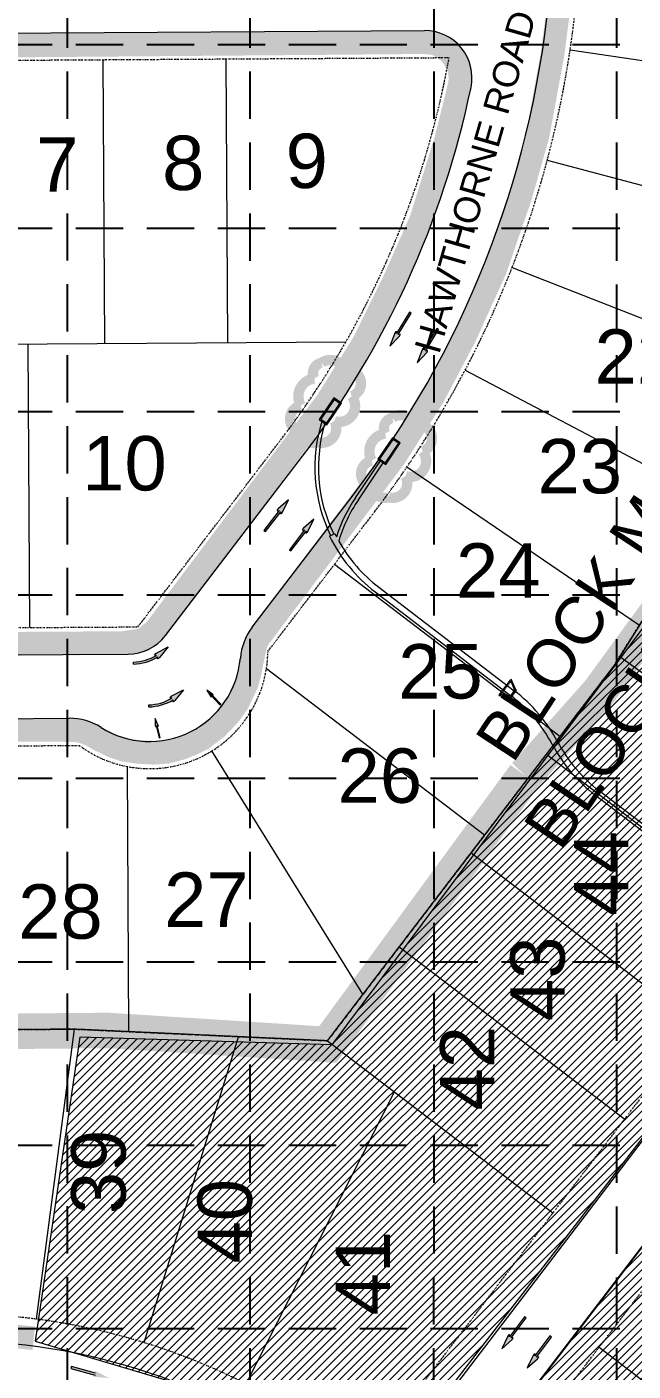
# Model space of a CAD drawing. Extents: x 218174 to 221286, y 216036 to 221010.
# Drawn here: x 219015 to 219271, y 219048 to 219617 of the extents above; entities that cross this region are included whole.
import ezdxf
from ezdxf.enums import TextEntityAlignment as Align

# ---------------------------------------------------------------- set-up
doc = ezdxf.new("R2010")
doc.units = 0
doc.header["$MEASUREMENT"] = 0
doc.linetypes.add('DASHED', pattern=[0.75, 0.5, -0.25])
doc.linetypes.add('DIVIDE', pattern=[1.25, 0.5, -0.25, 0, -0.25, 0, -0.25])
for name, color, linetype, lineweight in [('1 ARROWS', 7, 'Continuous', 0), ('1 BLOCK NUMBERS', 7, 'Continuous', 0), ('1 CURB LINE', 7, 'Continuous', 0), ('1 LOT NUMBERS', 7, 'Continuous', 0), ('1 PHASE LINES', 7, 'Continuous', 0), ('1 STORM PIPE', 5, 'Continuous', 0), ('1 STREET NAMES', 7, 'Continuous', 0), ('25', 7, 'Continuous', 0), ('PH.3-27', 7, 'Continuous', 0), ('PH.3-29', 7, 'Continuous', 0), ('PH.4-10', 7, 'Continuous', 0), ('PH.4-27', 7, 'Continuous', 0), ('PH.4-29', 7, 'Continuous', 0)]:
    doc.layers.add(name, color=color, linetype=linetype, lineweight=lineweight)
for name, color, linetype in [('1 EROSION BLANKETS', 84, 'Continuous'), ('1 INLET PROTECTION', 5, 'Continuous'), ('1 SODDED LOT', 2, 'Continuous'), ('GRID', 251, 'DASHED')]:
    doc.layers.add(name, color=color, linetype=linetype)
doc.styles.get("Standard").update_dxf_attribs({"font": 'ARIAL.TTF'})
pattern_1 = [(45, (0, 0), (-1.767766952966369, 1.767766952966369), [])]

msp = doc.modelspace()

# ---------------------------------------------------------------- hatches: boundary and pattern name
at = {"layer": '1 ARROWS', "linetype": 'Continuous', "lineweight": 0}
h = msp.add_hatch(color=256, dxfattribs=at)
edge = h.paths.add_edge_path()
edge.add_line((219172.6442687406, 219486.7500682274), (219171.8401505951, 219486.5972217208))
edge.add_line((219171.8401505951, 219486.5972217208), (219177.3334468429, 219495.6440311085))
edge.add_line((219177.3334468429, 219495.6440311085), (219176.5962747662, 219496.0869683285))
edge.add_line((219176.5962747662, 219496.0869683285), (219171.1050545942, 219487.0435779919))
edge.add_line((219171.1050545942, 219487.0435779919), (219170.9558673394, 219487.7612403082))
edge.add_line((219170.9558673394, 219487.7612403082), (219170.955030834, 219487.7627733803))
edge.add_ellipse((219170.63694061, 219487.3300100008), major_axis=(0.2906615400330818, 0.4786604983261457), ratio=0.2857142856760804, start_angle=-17.18267222674201, end_angle=124.7269333309143)
edge.add_line((219170.3589607074, 219487.1255870926), (219170.3598059172, 219487.1264058152))
edge.add_line((219170.3598059172, 219487.1264058152), (219168.3558, 219481.6373))
edge.add_line((219168.3558, 219481.6373), (219172.3373604672, 219485.9209389456))
edge.add_line((219172.3373604672, 219485.9209389456), (219172.3374664114, 219485.9193803929))
edge.add_ellipse((219172.3967436402, 219486.2669190982), major_axis=(0.2906615400184133, 0.478660498301666), ratio=0.2857142856722705, start_angle=234.1684722207707, end_angle=374.4967194479024)
edge.add_line((219172.6442687406, 219486.7500682274), (219172.6442687406, 219486.7500682274))
h = msp.add_hatch(color=256, dxfattribs=at)
edge = h.paths.add_edge_path()
edge.add_line((219184.1835687406, 219479.7432682274), (219183.3794505951, 219479.5904217208))
edge.add_line((219183.3794505951, 219479.5904217208), (219188.8727468428, 219488.6372311085))
edge.add_line((219188.8727468428, 219488.6372311085), (219188.1355747662, 219489.0801683285))
edge.add_line((219188.1355747662, 219489.0801683285), (219182.6443545942, 219480.0367779919))
edge.add_line((219182.6443545942, 219480.0367779919), (219182.4951673394, 219480.7544403082))
edge.add_line((219182.4951673394, 219480.7544403082), (219182.494330834, 219480.7559733803))
edge.add_ellipse((219182.17624061, 219480.3232100008), major_axis=(0.2906615400330818, 0.4786604983261457), ratio=0.2857142856760804, start_angle=-17.18267222674201, end_angle=124.7269333309143)
edge.add_line((219181.8982607074, 219480.1187870926), (219181.8991059171, 219480.1196058152))
edge.add_line((219181.8991059171, 219480.1196058152), (219179.8951, 219474.6305))
edge.add_line((219179.8951, 219474.6305), (219183.8766604671, 219478.9141389456))
edge.add_line((219183.8766604671, 219478.9141389456), (219183.8767664114, 219478.9125803928))
edge.add_ellipse((219183.9360436402, 219479.2601190982), major_axis=(0.2906615400184133, 0.478660498301666), ratio=0.2857142856722705, start_angle=234.1684722207707, end_angle=374.4967194479024)
edge.add_line((219184.1835687406, 219479.7432682274), (219184.1835687406, 219479.7432682274))
h = msp.add_hatch(color=256, dxfattribs=at)
edge = h.paths.add_edge_path()
edge.add_line((219120.6484528713, 219412.0642926742), (219121.4641609226, 219412.1320301982))
edge.add_line((219121.4641609226, 219412.1320301982), (219115.0530532931, 219403.7107028396))
edge.add_line((219115.0530532931, 219403.7107028396), (219115.7397488675, 219403.1929527214))
edge.add_line((219115.7397488675, 219403.1929527214), (219122.1484335538, 219411.6110974165))
edge.add_line((219122.1484335538, 219411.6110974165), (219122.221592094, 219410.8817526245))
edge.add_line((219122.221592094, 219410.8817526245), (219122.2222633355, 219410.8801403323))
edge.add_ellipse((219122.5839534441, 219411.2771866487), major_axis=(0.3392222300622796, 0.445565100776838), ratio=0.2857142856930053, start_angle=162.8173277782082, end_angle=304.7269333301583)
edge.add_line((219122.8818251961, 219411.4513531271), (219122.8808988424, 219411.4506274862))
edge.add_line((219122.8808988424, 219411.4506274862), (219125.4491, 219416.6995))
edge.add_line((219125.4491, 219416.6995), (219121.0405596765, 219412.8566942454))
edge.add_line((219121.0405596765, 219412.8566942454), (219121.0406176437, 219412.8582553189))
edge.add_ellipse((219120.9452465633, 219412.5188421645), major_axis=(0.3392222300688342, 0.4455651007818133), ratio=0.2857142856685662, start_angle=54.16847222173955, end_angle=194.4967194529046)
edge.add_line((219120.6484528713, 219412.0642926742), (219120.6484528713, 219412.0642926742))
h = msp.add_hatch(color=256, dxfattribs=at)
edge = h.paths.add_edge_path()
edge.add_line((219131.3899528713, 219403.8868926742), (219132.2056609226, 219403.9546301982))
edge.add_line((219132.2056609226, 219403.9546301982), (219125.7945532931, 219395.5333028396))
edge.add_line((219125.7945532931, 219395.5333028396), (219126.4812488675, 219395.0155527213))
edge.add_line((219126.4812488675, 219395.0155527213), (219132.8899335538, 219403.4336974165))
edge.add_line((219132.8899335538, 219403.4336974165), (219132.963092094, 219402.7043526245))
edge.add_line((219132.963092094, 219402.7043526245), (219132.9637633355, 219402.7027403323))
edge.add_ellipse((219133.3254534441, 219403.0997866487), major_axis=(0.3392222300622796, 0.445565100776838), ratio=0.2857142856930053, start_angle=162.8173277782082, end_angle=304.7269333301583)
edge.add_line((219133.6233251961, 219403.2739531271), (219133.6223988424, 219403.2732274862))
edge.add_line((219133.6223988424, 219403.2732274862), (219136.1906, 219408.5221))
edge.add_line((219136.1906, 219408.5221), (219131.7820596765, 219404.6792942453))
edge.add_line((219131.7820596765, 219404.6792942453), (219131.7821176437, 219404.6808553189))
edge.add_ellipse((219131.6867465633, 219404.3414421645), major_axis=(0.3392222300688342, 0.4455651007818133), ratio=0.2857142856685662, start_angle=54.16847222173955, end_angle=194.4967194529046)
edge.add_line((219131.3899528713, 219403.8868926742), (219131.3899528713, 219403.8868926742))
h = msp.add_hatch(color=256, dxfattribs=at)
edge = h.paths.add_edge_path()
edge.add_line((219069.3353059102, 219351.6656450342), (219074.4884, 219354.4331))
edge.add_line((219074.4884, 219354.4331), (219070.8175366541, 219349.8899332655))
edge.add_line((219070.8175366541, 219349.8899332655), (219070.8182286183, 219349.8890944426))
edge.add_ellipse((219070.4890513257, 219349.785634969), major_axis=(0.4299275888901652, 0.35883460595565), ratio=0.2857142856747593, start_angle=162.8173277687384, end_angle=304.72693333116877, ccw=False)
edge.add_line((219070.0480247706, 219349.4791041984), (219070.0459975534, 219349.4812188742))
edge.add_line((219070.0459975534, 219349.4812188742), (219070.1353265274, 219350.2071419836))
edge.add_line((219070.1353265274, 219350.2071419836), (219070.1365934128, 219350.1961093839))
edge.add_ellipse((219059.4288153696, 219367.595201242), major_axis=(-14.44619167994345, 14.44619167994345), ratio=0.9999999999999472, start_angle=136.2007751678764, end_angle=166.6090418345429, ccw=False)
edge.add_line((219059.856944262, 219347.1696875109), (219059.8389219868, 219348.0294985921))
edge.add_ellipse((219059.4288153696, 219367.595201242), major_axis=(13.83807984224988, 13.83807984224988), ratio=0.9999999999972459, start_angle=226.2007696123539, end_angle=256.2765751678742)
edge.add_line((219069.5889671067, 219350.8692864951), (219069.5876762275, 219350.8696819337))
edge.add_line((219069.5876762275, 219350.8696819337), (219068.7800731639, 219350.9826833693))
edge.add_line((219068.7800731639, 219350.9826833693), (219068.7774248896, 219350.9828783593))
edge.add_ellipse((219069.1680001134, 219351.3610373625), major_axis=(0.4299275888721553, 0.3588346059181652), ratio=0.2857142857076818, start_angle=54.168472221074126, end_angle=194.4967194414246, ccw=False)
edge.add_line((219069.3365606935, 219351.6706891727), (219069.3362643362, 219351.6668166813))
edge.add_line((219069.3362643362, 219351.6668166813), (219069.3353059102, 219351.6656450342))
h = msp.add_hatch(color=256, dxfattribs=at)
edge = h.paths.add_edge_path()
edge.add_line((219075.8744273008, 219333.5500428763), (219081.034, 219336.3054))
edge.add_line((219081.034, 219336.3054), (219077.3524877596, 219331.7708584639))
edge.add_line((219077.3524877596, 219331.7708584639), (219077.3531777538, 219331.7700180198))
edge.add_ellipse((219077.0237586432, 219331.6673311465), major_axis=(0.4307682842868192, 0.3578249147906177), ratio=0.2857142857176619, start_angle=162.817327773307, end_angle=304.7269333302481, ccw=False)
edge.add_line((219076.5820141383, 219331.3618359616), (219076.5799918882, 219331.3639553877))
edge.add_line((219076.5799918882, 219331.3639553877), (219076.6710237655, 219332.0896668914))
edge.add_line((219076.6710237655, 219332.0896668914), (219076.6722647628, 219332.0786313501))
edge.add_ellipse((219066.0053381084, 219349.5027971824), major_axis=(14.4461911798047, 14.4461911798047), ratio=0.999999999996401, start_angle=226.0663483484788, end_angle=256.4746150151074, ccw=False)
edge.add_line((219066.3855437049, 219329.0763359048), (219066.3695387588, 219329.9361868735))
edge.add_ellipse((219066.0053381084, 219349.5027971824), major_axis=(13.83807936317283, 13.83807936317282), ratio=0.9999999999950057, start_angle=226.0663427929304, end_angle=256.1421483484873)
edge.add_line((219076.1262193833, 219332.7530914197), (219076.1249294354, 219332.7534898858))
edge.add_line((219076.1249294354, 219332.7534898858), (219075.3175937452, 219332.8683857954))
edge.add_line((219075.3175937452, 219332.8683857954), (219075.3149459358, 219332.8685869982))
edge.add_ellipse((219075.7064073033, 219333.2458285845), major_axis=(0.4307682842874732, 0.3578249147702384), ratio=0.285714285697148, start_angle=54.16847222051689, end_angle=194.4967194485412, ccw=False)
edge.add_line((219075.8756939151, 219333.5550840568), (219075.8753884731, 219333.5512122715))
edge.add_line((219075.8753884731, 219333.5512122715), (219075.8744273008, 219333.5500428763))
h = msp.add_hatch(color=256, dxfattribs=at)
edge = h.paths.add_edge_path()
edge.add_line((219092.7898055493, 219333.3423857624), (219092.8224017933, 219333.7503434603))
edge.add_line((219092.8224017933, 219333.7503434603), (219096.4586618842, 219329.9054928418))
edge.add_line((219096.4586618842, 219329.9054928418), (219096.7696999125, 219330.2024092327))
edge.add_line((219096.7696999125, 219330.2024092327), (219093.1348140695, 219334.0458067708))
edge.add_line((219093.1348140695, 219334.0458067708), (219093.5005983399, 219334.0228749977))
edge.add_line((219093.5005983399, 219334.0228749977), (219093.5014481811, 219334.0230757035))
edge.add_ellipse((219093.3348160101, 219334.2336703311), major_axis=(-0.1923900529565013, 0.2034356462722531), ratio=0.2857142858277097, start_angle=162.8173278042792, end_angle=304.7269333412305)
edge.add_line((219093.2729890789, 219334.3947380689), (219093.2732721413, 219334.3942222713))
edge.add_line((219093.2732721413, 219334.3942222713), (219090.8913, 219336.0862))
edge.add_line((219090.8913, 219336.0862), (219092.430564368, 219333.5999857852))
edge.add_line((219092.430564368, 219333.5999857852), (219092.4297988161, 219333.6001407303))
edge.add_ellipse((219092.5895486392, 219333.5256140442), major_axis=(-0.1923900529989531, 0.2034356462811159), ratio=0.2857142856908131, start_angle=54.16847222060483, end_angle=194.4967194490145)
edge.add_line((219092.7898055493, 219333.3423857624), (219092.7898055493, 219333.3423857624))
h = msp.add_hatch(color=256, dxfattribs=at)
edge = h.paths.add_edge_path()
edge.add_line((219069.289271189, 219320.7868159317), (219069.519933652, 219321.1248792678))
edge.add_line((219069.519933652, 219321.1248792678), (219070.7701608895, 219315.9826818429))
edge.add_line((219070.7701608895, 219315.9826818429), (219071.1875162255, 219316.0862120975))
edge.add_line((219071.1875162255, 219316.0862120975), (219069.9377614851, 219321.2264661371))
edge.add_line((219069.9377614851, 219321.2264661371), (219070.2439992508, 219321.0251146441))
edge.add_line((219070.2439992508, 219321.0251146441), (219070.2448367287, 219321.0248673721))
edge.add_ellipse((219070.2046101493, 219321.2903823373), major_axis=(-0.06614336140187997, 0.272075443533106), ratio=0.2857142857520947, start_angle=162.8173277888461, end_angle=304.7269333377406)
edge.add_line((219070.2308197787, 219321.460906352), (219070.2308097128, 219321.4603180747))
edge.add_line((219070.2308097128, 219321.4603180747), (219069.0018, 219324.111))
edge.add_line((219069.0018, 219324.111), (219069.1051171443, 219321.1886856586))
edge.add_line((219069.1051171443, 219321.1886856586), (219069.1045292684, 219321.1891999344))
edge.add_ellipse((219069.206273546, 219321.0452473952), major_axis=(-0.06614336143532104, 0.2720754435525179), ratio=0.285714285613017, start_angle=54.16847222232561, end_angle=194.496719461415)
edge.add_line((219069.289271189, 219320.7868159317), (219069.289271189, 219320.7868159317))
h = msp.add_hatch(color=256, dxfattribs=at)
edge = h.paths.add_edge_path()
edge.add_line((219220.3740383286, 219062.2342919999), (219219.558861384, 219062.1604368483))
edge.add_line((219219.558861384, 219062.1604368483), (219225.9066110469, 219070.6296242931))
edge.add_line((219225.9066110469, 219070.6296242931), (219225.2160505592, 219071.1422081896))
edge.add_line((219225.2160505592, 219071.1422081896), (219218.8706998947, 219062.6762214959))
edge.add_line((219218.8706998947, 219062.6762214959), (219218.792071786, 219063.4049969401))
edge.add_line((219218.792071786, 219063.4049969401), (219218.7913884678, 219063.4066041512))
edge.add_ellipse((219218.4326872129, 219063.006855558), major_axis=(0.3358700147523963, 0.4480974571419999), ratio=0.2857142857020912, start_angle=-17.1826722305527, end_angle=124.7269333293461)
edge.add_line((219218.1361304512, 219062.8304593092), (219218.137051335, 219062.8311918793))
edge.add_line((219218.137051335, 219062.8311918793), (219215.6083, 219057.5632))
edge.add_line((219215.6083, 219057.5632), (219219.9878872311, 219061.4389710773))
edge.add_line((219219.9878872311, 219061.4389710773), (219219.9878409768, 219061.4374096127))
edge.add_ellipse((219220.080663061, 219061.7775287095), major_axis=(0.3358700147534426, 0.4480974571257392), ratio=0.2857142856596107, start_angle=234.168472223415, end_angle=374.4967194489919)
edge.add_line((219220.3740383286, 219062.2342919999), (219220.3740383286, 219062.2342919999))
h = msp.add_hatch(color=256, dxfattribs=at)
edge = h.paths.add_edge_path()
edge.add_line((219231.1766383287, 219054.1376919999), (219230.361461384, 219054.0638368483))
edge.add_line((219230.361461384, 219054.0638368483), (219236.7092110469, 219062.5330242931))
edge.add_line((219236.7092110469, 219062.5330242931), (219236.0186505592, 219063.0456081896))
edge.add_line((219236.0186505592, 219063.0456081896), (219229.6732998948, 219054.5796214959))
edge.add_line((219229.6732998948, 219054.5796214959), (219229.594671786, 219055.3083969401))
edge.add_line((219229.594671786, 219055.3083969401), (219229.5939884678, 219055.3100041513))
edge.add_ellipse((219229.2352872129, 219054.910255558), major_axis=(0.3358700147523963, 0.4480974571419999), ratio=0.2857142857020912, start_angle=-17.1826722305527, end_angle=124.7269333293461)
edge.add_line((219228.9387304512, 219054.7338593092), (219228.9396513351, 219054.7345918793))
edge.add_line((219228.9396513351, 219054.7345918793), (219226.4109, 219049.4666))
edge.add_line((219226.4109, 219049.4666), (219230.7904872311, 219053.3423710773))
edge.add_line((219230.7904872311, 219053.3423710773), (219230.7904409768, 219053.3408096127))
edge.add_ellipse((219230.883263061, 219053.6809287095), major_axis=(0.3358700147534426, 0.4480974571257392), ratio=0.2857142856596107, start_angle=234.168472223415, end_angle=374.4967194489919)
edge.add_line((219231.1766383287, 219054.1376919999), (219231.1766383287, 219054.1376919999))
h = msp.add_hatch(color=256, dxfattribs=at)
edge = h.paths.add_edge_path()
edge.add_line((219043.494188928, 219047.9115306392), (219043.8599781288, 219047.1792969141))
edge.add_line((219043.8599781288, 219047.1792969141), (219033.6601390141, 219050.0049530543))
edge.add_line((219033.6601390141, 219050.0049530543), (219033.4343959185, 219049.1751000438))
edge.add_line((219033.4343959185, 219049.1751000438), (219043.6303802187, 219046.3505118008))
edge.add_line((219043.6303802187, 219046.3505118008), (219042.9803479213, 219046.0117582231))
edge.add_line((219042.9803479213, 219046.0117582231), (219042.9791001552, 219046.0105362858))
edge.add_ellipse((219043.4820638986, 219045.8221404998), major_axis=(-0.5396705902496669, 0.1495179609495811), ratio=0.2857142857188273, start_angle=-17.18267222612733, end_angle=124.7269333290235)
edge.add_line((219043.7543857687, 219045.610238785), (219043.7533680291, 219045.6108294559))
edge.add_line((219043.7533680291, 219045.6108294559), (219049.5806, 219045.1753))
edge.add_line((219049.5806, 219045.1753), (219044.3755353549, 219047.8416991427))
edge.add_line((219044.3755353549, 219047.8416991427), (219044.3770063396, 219047.8422249894))
edge.add_ellipse((219044.0264466613, 219047.8047438093), major_axis=(-0.5396705902185697, 0.1495179609697695), ratio=0.2857142857192241, start_angle=234.1684722206289, end_angle=374.4967194461938)
edge.add_line((219043.494188928, 219047.9115306392), (219043.494188928, 219047.9115306392))
at = {"layer": '1 SODDED LOT', "lineweight": 0}
h = msp.add_hatch(dxfattribs=at)
h.set_pattern_fill('ANSI31', color=256, scale=20, style=0)
h.set_pattern_definition(pattern_1)
edge = h.paths.add_edge_path()
edge.add_line((219551.4906559289, 220110.564609817), (219367.0987866988, 220109.8185611151))
edge.add_line((219367.0987866988, 220109.8185611151), (219364.5965155221, 219607.4716750037))
edge.add_line((219364.5965155221, 219607.4716750037), (219357.5099899668, 219536.6510588022))
edge.add_line((219357.5099899668, 219536.6510588022), (219331.5260828251, 219464.650086645))
edge.add_line((219331.5260828251, 219464.650086645), (219289.0069493876, 219380.8456823144))
edge.add_line((219289.0069493876, 219380.8456823144), (219143.733235187, 219186.0889645997))
edge.add_line((219143.733235187, 219186.0889645997), (219037.2010362386, 219189.4039041139))
edge.add_line((219037.2010362386, 219189.4039041139), (219018.3036546521, 219060.7464366794))
edge.add_line((219018.3036546521, 219060.7464366794), (219073.8147516077, 219044.2216270044))
edge.add_line((219073.8147516077, 219044.2216270044), (219113.97170986, 219028.8771617048))
edge.add_line((219113.97170986, 219028.8771617048), (219141.1367045943, 219011.1719960742))
edge.add_line((219141.1367045943, 219011.1719960742), (219148.7325851158, 219004.2703739246))
edge.add_line((219148.7325851158, 219004.2703739246), (219158.9253344339, 219003.8629213669))
edge.add_line((219158.9253344339, 219003.8629213669), (219168.3026542572, 219006.7150892708))
edge.add_line((219168.3026542572, 219006.7150892708), (219172.7874567953, 219013.6417943318))
edge.add_line((219172.7874567953, 219013.6417943318), (219360.4262625045, 219257.5249111722))
edge.add_arc((218829.9204208373, 219665.6855245095), 669.3515775158193, 322.4260346540026, 357.521118745443)
edge.add_line((219498.6456402032, 219636.7353033207), (219499.4840874574, 219911.9301388391))
edge.add_arc((219913.975405297, 219910.667291349), 414.4932416194639, 151.4302003989582, 179.8254351675008, ccw=False)
edge.add_line((219549.9528626947, 220108.889983858), (219551.7776915674, 220109.6488172017))
edge.add_line((219551.7776915674, 220109.6488172017), (219551.4906559289, 220110.564609817))
at = {"layer": '1 SODDED LOT', "linetype": 'Continuous', "lineweight": 0}
h = msp.add_hatch(dxfattribs=at)
h.set_pattern_fill('ANSI31', color=256, scale=20, style=0)
h.set_pattern_definition(pattern_1)
edge = h.paths.add_edge_path()
edge.add_line((218792.9918153847, 218306.4195170463), (218792.5888110316, 218436.9376130824))
edge.add_arc((218809.7071111705, 218436.9904697335), 17.11838174213729, 84.14847109547941, 180.1769132087799, ccw=False)
edge.add_arc((218825.1578782486, 218587.7517125168), 134.432528940832, 264.1484710954739, 275.8515289045138)
edge.add_arc((218866.0087629731, 218189.1481921392), 266.2588251462553, 85.56204872935768, 95.85152890451491, ccw=False)
edge.add_arc((218884.598667137, 218428.6713506981), 26.01534860038777, 52.50439969126438, 85.56204872930999, ccw=False)
edge.add_arc((218914.773799782, 218468.0026023273), 23.5576882731502, 232.5043996913234, 278.95432371486)
edge.add_arc((218907.3005126679, 218515.4317646805), 71.57201386264967, 278.9543237148562, 298.8099972128906)
edge.add_arc((218927.4544929734, 218478.7869576906), 29.75067001195555, 298.8099972128783, 364.7503404419957)
edge.add_arc((218887.6386451703, 218475.4782776556), 69.70375624887551, 4.750340442012384, 26.0244827037755)
edge.add_arc((218969.4331892006, 218515.4154167659), 21.3199907265564, 165.9265098079536, 206.0244827037681, ccw=False)
edge.add_arc((218911.5841076669, 218529.9176504642), 38.31918277989546, 345.9265098079547, 362.7294290659009)
edge.add_arc((218991.0059255813, 218533.7039737903), 41.19283772741487, 164.492575404807, 182.7294290659083, ccw=False)
edge.add_line((218951.3126795228, 218544.7174245381), (218957.0250880116, 218581.7973906528))
edge.add_line((218957.0250880116, 218581.7973906528), (218965.3532897167, 218619.6507928589))
edge.add_line((218965.3532897167, 218619.6507928589), (218975.7844262755, 218655.3212290484))
edge.add_line((218975.7844262755, 218655.3212290484), (218986.910949172, 218686.1275027418))
edge.add_line((218986.910949172, 218686.1275027418), (219005.5749255331, 218729.0737087201))
edge.add_line((219005.5749255331, 218729.0737087201), (219024.2308981534, 218763.8928197773))
edge.add_line((219024.2308981534, 218763.8928197773), (219038.1181353317, 218787.6630125561))
edge.add_line((219038.1181353317, 218787.6630125561), (219056.0106151165, 218813.9596891196))
edge.add_line((219056.0106151165, 218813.9596891196), (219076.2424282412, 218840.9921079255))
edge.add_line((219076.2424282412, 218840.9921079255), (219154.9378749889, 218943.261599778))
edge.add_line((219154.9378749889, 218943.261599778), (219302.1438696769, 219136.1252177535))
edge.add_line((219302.1438696769, 219136.1252177535), (219343.0271480601, 219189.8129779124))
edge.add_arc((219358.0117187475, 219178.4022136515), 18.83461971216309, 94.05657188097922, 142.7106947803644, ccw=False)
edge.add_arc((219358.3452576294, 219173.6991223459), 23.5495233182004, 38.496627951999415, 94.05657188098678, ccw=False)
edge.add_line((219376.7761694218, 219188.357960602), (219456.7607520093, 219127.3601066703))
edge.add_line((219456.7607520093, 219127.3601066703), (219452.083984884, 219117.0520491232))
edge.add_line((219452.083984884, 219117.0520491232), (219286.1101146087, 218898.6049499989))
edge.add_line((219286.1101146087, 218898.6049499989), (219195.7687342062, 218780.8971230036))
edge.add_line((219195.7687342062, 218780.8971230036), (219157.6976288217, 218731.7207549199))
edge.add_line((219157.6976288217, 218731.7207549199), (219120.9072713568, 218661.8672320252))
edge.add_line((219120.9072713568, 218661.8672320252), (219113.0114637408, 218647.5350000087))
edge.add_line((219113.0114637408, 218647.5350000087), (219092.5094443291, 218576.6106938768))
edge.add_line((219092.5094443291, 218576.6106938768), (219085.9693636759, 218555.8647173932))
edge.add_line((219085.9693636759, 218555.8647173932), (219078.1509895835, 218507.7567122657))
edge.add_line((219078.1509895835, 218507.7567122657), (219078.1691740824, 218304.7228306319))
edge.add_line((219078.1691740824, 218304.7228306319), (218792.9918153847, 218306.4195170463))

# ---------------------------------------------------------------- linework, layer by layer
at = {"layer": '1 ARROWS', "linetype": 'Continuous', "lineweight": 0}
for p, q in [((219176.5962747662, 219496.0869683285), (219171.1050545942, 219487.0435779919)), ((219177.3334468429, 219495.6440311085), (219176.5962747662, 219496.0869683285)), ((219171.8401505951, 219486.5972217208), (219177.3334468429, 219495.6440311085)), ((219170.3598059172, 219487.1264058152), (219168.3558, 219481.6373)), ((219168.3558, 219481.6373), (219172.3373604672, 219485.9209389456)), ((219170.3589607074, 219487.1255870926), (219170.3598059172, 219487.1264058152)), ((219170.9558673394, 219487.7612403082), (219170.955030834, 219487.7627733803)), ((219171.1050545942, 219487.0435779919), (219170.9558673394, 219487.7612403082)), ((219172.6442687406, 219486.7500682274), (219171.8401505951, 219486.5972217208)), ((219172.3373604672, 219485.9209389456), (219172.3374664114, 219485.9193803929)), ((219172.6442687406, 219486.7500682274), (219172.6442687406, 219486.7500682274)), ((219188.1355747662, 219489.0801683285), (219182.6443545942, 219480.0367779919)), ((219183.3794505951, 219479.5904217208), (219188.8727468428, 219488.6372311085)), ((219188.8727468428, 219488.6372311085), (219188.1355747662, 219489.0801683285)), ((219181.8991059171, 219480.1196058152), (219179.8951, 219474.6305)), ((219179.8951, 219474.6305), (219183.8766604671, 219478.9141389456)), ((219181.8982607074, 219480.1187870926), (219181.8991059171, 219480.1196058152)), ((219182.4951673394, 219480.7544403082), (219182.494330834, 219480.7559733803)), ((219182.6443545942, 219480.0367779919), (219182.4951673394, 219480.7544403082)), ((219184.1835687406, 219479.7432682274), (219183.3794505951, 219479.5904217208)), ((219183.8766604671, 219478.9141389456), (219183.8767664114, 219478.9125803928)), ((219184.1835687406, 219479.7432682274), (219184.1835687406, 219479.7432682274)), ((219125.4491, 219416.6995), (219121.0405596765, 219412.8566942454)), ((219122.8808988424, 219411.4506274862), (219125.4491, 219416.6995)), ((219121.4641609226, 219412.1320301982), (219115.0530532931, 219403.7107028396)), ((219115.7397488675, 219403.1929527214), (219122.1484335538, 219411.6110974165)), ((219120.6484528713, 219412.0642926742), (219121.4641609226, 219412.1320301982)), ((219120.6484528713, 219412.0642926742), (219120.6484528713, 219412.0642926742)), ((219121.0405596765, 219412.8566942454), (219121.0406176437, 219412.8582553189)), ((219122.1484335538, 219411.6110974165), (219122.221592094, 219410.8817526245)), ((219122.221592094, 219410.8817526245), (219122.2222633355, 219410.8801403323)), ((219122.8818251961, 219411.4513531271), (219122.8808988424, 219411.4506274862)), ((219136.1906, 219408.5221), (219131.7820596765, 219404.6792942453)), ((219133.6223988424, 219403.2732274862), (219136.1906, 219408.5221)), ((219115.0530532931, 219403.7107028396), (219115.7397488675, 219403.1929527214)), ((219132.2056609226, 219403.9546301982), (219125.7945532931, 219395.5333028396)), ((219126.4812488675, 219395.0155527213), (219132.8899335538, 219403.4336974165)), ((219131.3899528713, 219403.8868926742), (219132.2056609226, 219403.9546301982)), ((219131.3899528713, 219403.8868926742), (219131.3899528713, 219403.8868926742)), ((219131.7820596765, 219404.6792942453), (219131.7821176437, 219404.6808553189)), ((219132.8899335538, 219403.4336974165), (219132.963092094, 219402.7043526245)), ((219132.963092094, 219402.7043526245), (219132.9637633355, 219402.7027403323)), ((219133.6233251961, 219403.2739531271), (219133.6223988424, 219403.2732274862)), ((219125.7945532931, 219395.5333028396), (219126.4812488675, 219395.0155527213)), ((219069.3353059102, 219351.6656450342), (219074.4884, 219354.4331)), ((219074.4884, 219354.4331), (219070.8175366541, 219349.8899332655)), ((219068.7800731639, 219350.9826833693), (219068.7774248896, 219350.9828783593)), ((219069.5876762275, 219350.8696819337), (219068.7800731639, 219350.9826833693)), ((219069.3362643362, 219351.6668166813), (219069.3353059102, 219351.6656450342)), ((219069.3365606935, 219351.6706891727), (219069.3362643362, 219351.6668166813)), ((219069.5889671067, 219350.8692864951), (219069.5876762275, 219350.8696819337)), ((219070.0459975534, 219349.4812188742), (219070.1353265274, 219350.2071419836)), ((219070.0480247706, 219349.4791041984), (219070.0459975534, 219349.4812188742)), ((219070.1353265274, 219350.2071419836), (219070.1365934128, 219350.1961093839)), ((219070.8175366541, 219349.8899332655), (219070.8182286183, 219349.8890944426)), ((219059.856944262, 219347.1696875109), (219059.8389219868, 219348.0294985921)), ((219075.3175937452, 219332.8683857954), (219075.3149459358, 219332.8685869982)), ((219076.1249294354, 219332.7534898858), (219075.3175937452, 219332.8683857954)), ((219075.8744273008, 219333.5500428763), (219081.034, 219336.3054)), ((219075.8753884731, 219333.5512122715), (219075.8744273008, 219333.5500428763)), ((219075.8756939151, 219333.5550840568), (219075.8753884731, 219333.5512122715)), ((219076.1262193833, 219332.7530914197), (219076.1249294354, 219332.7534898858)), ((219076.5799918882, 219331.3639553877), (219076.6710237655, 219332.0896668914)), ((219076.5820141383, 219331.3618359616), (219076.5799918882, 219331.3639553877)), ((219076.6710237655, 219332.0896668914), (219076.6722647628, 219332.0786313501)), ((219081.034, 219336.3054), (219077.3524877596, 219331.7708584639)), ((219077.3524877596, 219331.7708584639), (219077.3531777538, 219331.7700180198)), ((219093.2732721413, 219334.3942222713), (219090.8913, 219336.0862)), ((219090.8913, 219336.0862), (219092.430564368, 219333.5999857852)), ((219092.430564368, 219333.5999857852), (219092.4297988161, 219333.6001407303)), ((219092.7898055493, 219333.3423857624), (219092.8224017933, 219333.7503434603)), ((219092.7898055493, 219333.3423857624), (219092.7898055493, 219333.3423857624)), ((219092.8224017933, 219333.7503434603), (219096.4586618842, 219329.9054928418)), ((219096.7696999125, 219330.2024092327), (219093.1348140695, 219334.0458067708)), ((219093.1348140695, 219334.0458067708), (219093.5005983399, 219334.0228749977)), ((219093.2729890789, 219334.3947380689), (219093.2732721413, 219334.3942222713)), ((219093.5005983399, 219334.0228749977), (219093.5014481811, 219334.0230757035)), ((219066.3855437049, 219329.0763359048), (219066.3695387588, 219329.9361868735)), ((219096.4586618842, 219329.9054928418), (219096.7696999125, 219330.2024092327)), ((219070.2308097128, 219321.4603180747), (219069.0018, 219324.111)), ((219069.0018, 219324.111), (219069.1051171443, 219321.1886856586)), ((219069.1051171443, 219321.1886856586), (219069.1045292684, 219321.1891999344)), ((219069.289271189, 219320.7868159317), (219069.519933652, 219321.1248792678)), ((219069.289271189, 219320.7868159317), (219069.289271189, 219320.7868159317)), ((219069.519933652, 219321.1248792678), (219070.7701608895, 219315.9826818429)), ((219071.1875162255, 219316.0862120975), (219069.9377614851, 219321.2264661371)), ((219069.9377614851, 219321.2264661371), (219070.2439992508, 219321.0251146441)), ((219070.2308197787, 219321.460906352), (219070.2308097128, 219321.4603180747)), ((219070.2439992508, 219321.0251146441), (219070.2448367287, 219321.0248673721)), ((219070.7701608895, 219315.9826818429), (219071.1875162255, 219316.0862120975)), ((219225.2160505592, 219071.1422081896), (219218.8706998947, 219062.6762214959)), ((219219.558861384, 219062.1604368483), (219225.9066110469, 219070.6296242931)), ((219225.9066110469, 219070.6296242931), (219225.2160505592, 219071.1422081896)), ((219218.137051335, 219062.8311918793), (219215.6083, 219057.5632)), ((219215.6083, 219057.5632), (219219.9878872311, 219061.4389710773)), ((219218.1361304512, 219062.8304593092), (219218.137051335, 219062.8311918793)), ((219218.792071786, 219063.4049969401), (219218.7913884678, 219063.4066041512)), ((219218.8706998947, 219062.6762214959), (219218.792071786, 219063.4049969401)), ((219220.3740383286, 219062.2342919999), (219219.558861384, 219062.1604368483)), ((219219.9878872311, 219061.4389710773), (219219.9878409768, 219061.4374096127)), ((219220.3740383286, 219062.2342919999), (219220.3740383286, 219062.2342919999)), ((219236.0186505592, 219063.0456081896), (219229.6732998948, 219054.5796214959)), ((219230.361461384, 219054.0638368483), (219236.7092110469, 219062.5330242931)), ((219236.7092110469, 219062.5330242931), (219236.0186505592, 219063.0456081896)), ((219228.9396513351, 219054.7345918793), (219226.4109, 219049.4666)), ((219226.4109, 219049.4666), (219230.7904872311, 219053.3423710773)), ((219228.9387304512, 219054.7338593092), (219228.9396513351, 219054.7345918793)), ((219229.594671786, 219055.3083969401), (219229.5939884678, 219055.3100041513)), ((219229.6732998948, 219054.5796214959), (219229.594671786, 219055.3083969401)), ((219231.1766383287, 219054.1376919999), (219230.361461384, 219054.0638368483)), ((219230.7904872311, 219053.3423710773), (219230.7904409768, 219053.3408096127)), ((219231.1766383287, 219054.1376919999), (219231.1766383287, 219054.1376919999)), ((219033.6601390141, 219050.0049530543), (219033.4343959185, 219049.1751000438)), ((219033.4343959185, 219049.1751000438), (219043.6303802187, 219046.3505118008)), ((219043.8599781288, 219047.1792969141), (219033.6601390141, 219050.0049530543))]:
    msp.add_line(p, q, dxfattribs=at)
for centre, major_axis, ratio, start_param, end_param in [((219170.63694061, 219487.3300100008), (0.2906615400330818, 0.4786604983261457), 0.2857142856760804, -0.2998942046476338, 2.176895652539912), ((219172.3967436402, 219486.2669190982), (0.2906615400184132, 0.478660498301666), 0.2857142856722705, 4.087010844617326, 6.536200792283378), ((219182.17624061, 219480.3232100008), (0.2906615400330818, 0.4786604983261457), 0.2857142856760804, -0.2998942046476338, 2.176895652539912), ((219183.9360436402, 219479.2601190982), (0.2906615400184132, 0.478660498301666), 0.2857142856722705, 4.087010844617326, 6.536200792283378), ((219120.9452465633, 219412.5188421645), (0.3392222300688341, 0.4455651007818132), 0.2857142856685662, 0.945418191044443, 3.394608138780889), ((219122.5839534441, 219411.2771866487), (0.3392222300622796, 0.4455651007768378), 0.2857142856930053, 2.841698449028558, 5.318488306116512), ((219131.6867465633, 219404.3414421645), (0.3392222300688341, 0.4455651007818132), 0.2857142856685662, 0.945418191044443, 3.394608138780889), ((219133.3254534441, 219403.0997866487), (0.3392222300622796, 0.4455651007768378), 0.2857142856930053, 2.841698449028558, 5.318488306116512), ((219059.4288153696, 219367.595201242), (13.83807984224988, 13.83807984224988), 0.9999999999972459, 3.947948200280713, 4.472870032414145), ((219059.4288153696, 219367.595201242), (-14.44619167994345, 14.44619167994345), 0.9999999999999478, 2.377151970447975, 2.907876343605748), ((219069.1680001134, 219351.3610373625), (0.4299275888721557, 0.3588346059181655), 0.2857142857076816, 0.9454181910328301, 3.394608138580524), ((219070.4890513257, 219349.785634969), (0.429927588890165, 0.3588346059556497), 0.2857142856747596, 2.841698448863277, 5.318488306134148), ((219066.0053381084, 219349.5027971824), (13.83807936317283, 13.83807936317282), 0.9999999999950057, 3.945602009678789, 4.470523841812859), ((219066.0053381084, 219349.5027971824), (14.44619117980469, 14.44619117980469), 0.9999999999964019, 3.945602106641399, 4.476326479798511), ((219075.7064073033, 219333.2458285845), (0.4307682842874734, 0.3578249147702384), 0.2857142856971478, 0.9454181910231059, 3.394608138704733), ((219077.0237586432, 219331.6673311465), (0.4307682842868191, 0.3578249147906176), 0.2857142857176619, 2.841698448943013, 5.318488306118078), ((219092.5895486392, 219333.5256140442), (-0.192390052998953, 0.2034356462811159), 0.2857142856908131, 0.9454181910246384, 3.394608138712995), ((219093.3348160101, 219334.2336703311), (-0.1923900529565013, 0.2034356462722531), 0.2857142858277097, 2.841698449483581, 5.318488306309757), ((219069.206273546, 219321.0452473952), (-0.06614336143532103, 0.2720754435525178), 0.285714285613017, 0.9454181910546717, 3.394608138929423), ((219070.2046101493, 219321.2903823373), (-0.06614336140187997, 0.272075443533106), 0.2857142857520947, 2.841698449214222, 5.318488306248848), ((219218.4326872129, 219063.006855558), (0.3358700147523962, 0.4480974571419997), 0.2857142857020912, -0.2998942047141429, 2.176895652512541), ((219220.080663061, 219061.7775287095), (0.3358700147534424, 0.4480974571257389), 0.2857142856596107, 4.087010844663479, 6.536200792302393), ((219229.2352872129, 219054.910255558), (0.3358700147523962, 0.4480974571419997), 0.2857142857020912, -0.2998942047141429, 2.176895652512541), ((219230.883263061, 219053.6809287095), (0.3358700147534424, 0.4480974571257389), 0.2857142856596107, 4.087010844663479, 6.536200792302393)]:
    msp.add_ellipse(centre, major_axis=major_axis, ratio=ratio, start_param=start_param, end_param=end_param, dxfattribs=at)
for p in [(219170.9558673394, 219487.7612403082), (219182.4951673394, 219480.7544403082), (219122.221592094, 219410.8817526245), (219132.963092094, 219402.7043526245), (219093.5005983399, 219334.0228749977), (219070.2439992508, 219321.0251146441), (219218.792071786, 219063.4049969401), (219229.594671786, 219055.3083969401)]:
    msp.add_point(p, dxfattribs=at)
at = {"layer": '1 CURB LINE', "color": 7, "linetype": 'Continuous', "lineweight": 0}
for p, q in [((218677.330052559, 219612.0811284585), (219182.9127080966, 219615.1500948638)), ((219073.4006879299, 219359.2426468215), (219131.3221868191, 219435.0579191412)), ((219110.1104737327, 219362.8185639943), (219152.7773409009, 219418.6665688864)), ((218787.0240982604, 219349.7421432875), (219057.6293863003, 219351.3847600391)), ((218787.1879894986, 219322.7426407086), (219032.6661597217, 219324.2327318949)), ((219171.6668, 219010.1753), (219361.7664, 219259.0027)), ((219067.2485, 218829.0241), (219342.6292, 219189.4786))]:
    msp.add_line(p, q, dxfattribs=at)
for centre, radius, start, end in [((218824.1956292891, 219669.6970626377), 413.500000000001, 322.6208258139117, 354.1443826331878), ((219183.034109013, 219595.1504633228), 20, 348.2640676912408, 90.34779014065643), ((218824.1956292891, 219669.6970626377), 386.500000000001, 322.6208258139117, 348.2640619164607), ((219129.9763571448, 219347.6413878313), 25, 142.6208258139117, 175.2136693467005), ((219057.5079841195, 219371.3843915722), 19.99999999999999, 270.347790140826, 322.620825814166), ((219066.6977947042, 219352.9398343441), 38.5, 237.7549466103261, 355.2136693467004), ((219032.8179095607, 219299.2331924581), 25, 57.75494661032612, 90.34779014082596), ((218983.1613081721, 218797.4225298074), 263.5, 52.620825, 90.34778888888889)]:
    msp.add_arc(centre, radius, start, end, dxfattribs=at)
at = {"layer": '1 EROSION BLANKETS', "linetype": 'Continuous', "lineweight": 0, "const_width": 10, "flags": 128}
for points in [[(219006.7665864826, 219319.3369985624), (219034.9885873339, 219319.27811278), (219038.0510106261, 219318.7288711327), (219041.6631308314, 219317.473440147), (219045.5107957906, 219315.197982342), (219047.7879987591, 219314.1779439423), (219050.6148559542, 219312.6871319508), (219055.9545035582, 219310.8824477376), (219062.1945613224, 219309.9803198664), (219068.5474825025, 219309.6668297942), (219073.959227803, 219310.0586836992), (219080.3905856422, 219311.7828617257), (219084.7827184039, 219313.5853920047), (219088.8537410876, 219315.576136762), (219095.1991494231, 219320.4294137841), (219100.4374589978, 219325.9126702461), (219103.9172506898, 219330.8502054694), (219107.6384992321, 219338.8019168751), (219108.8897506992, 219343.1084767536), (219110.3525570412, 219350.3901988122), (219111.6717442595, 219356.3567471611), (219113.1297910437, 219358.7156062258), (219170.1991943753, 219434.5583748409), (219186.5007225932, 219460.1960054327), (219199.8300883711, 219485.4651511479), (219212.8441707942, 219514.1445305964), (219223.6053816207, 219545.5546585919), (219230.8256948626, 219571.0229158397), (219237.115354476, 219605.2125685703), (219241.0480938632, 219635.6482381936)], [(218988.3489759327, 219608.6461250107), (219140.348272211, 219609.8665950962), (219182.3322250191, 219610.2371991662), (219186.9237683131, 219609.9026561241), (219189.6021827968, 219608.8034316909), (219193.1558650232, 219606.3340966449), (219195.4928719425, 219603.5742815661), (219198.024380433, 219598.06503893), (219198.1451622164, 219594.2033591115), (219197.7828382095, 219591.729473011), (219192.0920718356, 219568.803877215), (219181.5250424309, 219534.9499487164), (219170.1822051016, 219509.3248132591), (219157.3077292601, 219483.0809891462), (219141.7913359925, 219458.2244839593), (219069.120230189, 219361.5141689601), (219063.8750907555, 219357.3649389225), (219055.3517685231, 219356.0546520958), (218914.3220791365, 219355.2260822364)]]:
    msp.add_lwpolyline(points, dxfattribs=at)
at = {"layer": '1 EROSION BLANKETS', "lineweight": 0, "const_width": 10, "flags": 128}
msp.add_lwpolyline([(218971.6056951984, 219065.7549590899), (218987.0334923919, 219065.1612607034), (219017.7041256666, 219062.010599205)], dxfattribs=at)
at = {"layer": '1 INLET PROTECTION', "color": 170, "ltscale": 100, "const_width": 4.365771642706344}
for points in [[(219130.6314789307, 219456.5252955812, 0.5205670505517462), (219130.6314789307, 219456.5252955812, 0.7651954600696135), (219130.0519941122, 219445.4842929121, 0.4178788784126488), (219137.7893669487, 219440.9959453458, 0.6649002420699669), (219144.8812441782, 219449.9420279545, 0.744833174426672), (219152.1205848524, 219460.4655490176, 0.9756416855879776), (219148.9393256383, 219471.4126433471, 0.5205670505517462), (219139.3915092488, 219474.5907308183, 0.5205670505517462), (219136.3731501954, 219467.9778178986, 0.5402640007904789), (219130.6314789307, 219456.5252955812)], [(219160.6611299613, 219433.2494654481, 0.5205670505517462), (219160.6611299613, 219433.2494654481, 0.7651954600696135), (219160.0816451428, 219422.2084627789, 0.4178788784126488), (219167.8190179792, 219417.7201152126, 0.6649002420699669), (219174.9108952087, 219426.6661978214, 0.744833174426672), (219182.150235883, 219437.1897188845, 0.9756416855879776), (219178.9689766688, 219448.1368132139, 0.5205670505517462), (219169.4211602794, 219451.3149006851, 0.5205670505517462), (219166.402801226, 219444.7019877655, 0.5402640007904789), (219160.6611299613, 219433.2494654481)]]:
    msp.add_lwpolyline(points, format="xyb", close=True, dxfattribs=at)
at = {"layer": '1 PHASE LINES', "linetype": 'Continuous', "lineweight": 0, "const_width": 15, "flags": 128}
msp.add_lwpolyline([(219072.7367471159, 220353.2492012243), (219364.2156749931, 220353.2492012243), (219364.2156749931, 219640.0514935064, -0.1963308952916351), (219225.3753395168, 219300.0932290771), (219142.0511054016, 219186.2674284725), (219049.1340145164, 219192.2090444537), (218921.1256429346, 219191.0770941167), (218921.1256429346, 219071.9732745571), (218868.1054707686, 219071.9732745571), (218868.1054707686, 219021.7551318665), (218890.2983711181, 219021.7551318665), (218890.2983711181, 218901.895455098), (218873.3103353788, 218901.895455098), (218839.2516439526, 218755.8841101766), (218809.0378641987, 218665.3308277418), (218782.5459946296, 218600.5944388118), (218782.5459946296, 218492.1764490698), (218763.4236707162, 218492.1764490698), (218763.4236707162, 218440.8646983874), (218803.5522710504, 218440.8646983874), (218803.5522710504, 218304.9094122892)], format="xyb", dxfattribs=at)
at = {"layer": '1 SODDED LOT', "lineweight": 0, "flags": 128}
msp.add_lwpolyline([(219551.4906559289, 220110.564609817), (219367.0987866988, 220109.8185611151), (219364.5965155221, 219607.4716750037), (219357.5099899668, 219536.6510588022), (219331.5260828251, 219464.650086645), (219289.0069493876, 219380.8456823144), (219143.733235187, 219186.0889645997), (219037.2010362386, 219189.4039041139), (219018.3036546521, 219060.7464366794), (219073.8147516077, 219044.2216270044), (219113.97170986, 219028.8771617048), (219141.1367045943, 219011.1719960742), (219148.7325851158, 219004.2703739246), (219158.9253344339, 219003.8629213669), (219168.3026542572, 219006.7150892708), (219172.7874567953, 219013.6417943318), (219360.4262625045, 219257.5249111722, 0.1543394592838439), (219498.6456402032, 219636.7353033207), (219499.4840874574, 219911.9301388391, -0.1245354695982087), (219549.9528626947, 220108.889983858), (219551.7776915674, 220109.6488172017)], format="xyb", close=True, dxfattribs=at)
at = {"layer": '1 SODDED LOT', "linetype": 'Continuous', "lineweight": 0, "flags": 128}
msp.add_lwpolyline([(219154.9378749889, 218943.261599778), (219302.1438696769, 219136.1252177535), (219343.0271480601, 219189.8129779124, -0.2155414815193257), (219356.6793313807, 219197.1896467813, -0.2472895070158814), (219376.7761694218, 219188.357960602), (219456.7607520093, 219127.3601066703), (219452.083984884, 219117.0520491232), (219286.1101146087, 218898.6049499989)], format="xyb", dxfattribs=at)
at = {"layer": '1 STORM PIPE', "linetype": 'Continuous', "lineweight": 0}
for p, q in [((219153.7515, 219417.5321), (219164.5683, 219433.5307)), ((219154.9941, 219416.6919), (219165.8109, 219432.6905)), ((219142.7727, 219401.3176), (219145.0199, 219402.4132)), ((219162.103, 219377.7051), (219219.3862, 219333.9417)), ((219163.6208, 219379.6917), (219220.904, 219335.9283)), ((219326.0949, 219237.481), (219255.305, 219291.5632)), ((219327.6127, 219239.4676), (219256.8228, 219293.5498))]:
    msp.add_line(p, q, dxfattribs=at)
at = {"layer": '1 STORM PIPE', "linetype": 'DASHED', "lineweight": 0}
msp.add_line((219214.8977, 219333.8317), (219219.8301, 219340.2879), dxfattribs=at)
at = {"layer": '1 STORM PIPE', "linetype": 'Continuous', "lineweight": 0}
msp.add_lwpolyline([(219214.6755, 219334.3645), (219214.3251, 219333.9059), (219218.9057, 219333.3127), (219219.4355, 219332.9079), (219221.9144, 219336.1527), (219221.3846, 219336.5575), (219219.608, 219340.8208), (219219.2574, 219340.362), (219221.0341, 219336.0987), (219219.2561, 219333.7713), (219214.6755, 219334.3645), (219219.2574, 219340.362)], dxfattribs=at)
for centre, radius, start, end in [((219202.3227, 219430.3497), 65.75, 162.2889472222222, 205.990375), ((219202.3227, 219430.3497), 64.25, 162.6818416666667, 205.9903583333334), ((219208.220197382, 219380.7051825287), 65.75000000000001, 145.9369805555556, 161.9668500000001), ((219208.220197382, 219380.7051825287), 64.25, 145.9369805555556, 163.2579055555556), ((219202.3227, 219430.3497), 66.25000000000001, 205.9903805555556, 232.6207333333333), ((219202.3227, 219430.3497), 63.75, 205.9903527777778, 207.3521666666667), ((219202.3227, 219430.3497), 63.75, 209.2363944444444, 232.6207333333333), ((219180.6844471189, 219283.28373298), 63.75000000002169, 27.94651944444444, 52.62082777777778), ((219180.6844471189, 219283.28373298), 66.25000000002169, 27.94651944444444, 52.62082777777778), ((219295.5245996476, 219344.2077788665), 63.75000000001478, 207.9464305555555, 232.6208222222222), ((219295.5245996476, 219344.2077788665), 66.25000000001478, 207.9464305555555, 232.6208222222222)]:
    msp.add_arc(centre, radius, start, end, dxfattribs=at)
at = {"layer": '25', "color": 7, "linetype": 'DASHED', "lineweight": 0}
msp.add_lwpolyline([(219073.0423, 220352.9968), (219365.0472, 220354.7693), (219369.3233, 219650.3192), (219363.2416, 219589.3575), (219350.8263, 219529.3934), (219331.7625, 219471.2005), (219306.2908, 219415.5135), (219263.0222, 219346.3614), (219141.9205, 219187.8476), (219034.8638, 219192.7436), (218920.8702, 219192.0517), (218921.5986, 219072.0539), (218888.6577, 219071.8539), (218889.6896, 218901.8571), (218876.2234, 218901.7753), (218842.5039, 218762.4865), (218812.8776, 218673.7352), (218783.2987, 218602.1537), (218784.2674, 218442.5887), (218803.6962, 218442.7067), (218804.5243034059, 218306.3036360027)], dxfattribs=at)
at = {"layer": 'GRID', "color": 253, "linetype": 'DASHED', "ltscale": 40}
for p, q in [((219031.9594088112, 216427.8171156782), (219031.8764208107, 220925.1936826809)), ((219109.0723435777, 216427.8049919123), (219109.2272161736, 220925.1839284814)), ((219186.6870574813, 216427.7927892562), (219187.1598506157, 220925.0811151304)), ((219264.2472237629, 216427.7805951761), (219264.2472237629, 220928.2973227122)), ((218255.5410554017, 219609.2200256241), (221204.0667783041, 219609.2200256241)), ((218255.5410554017, 219531.6272434425), (221204.0667783041, 219531.6272434425)), ((218255.5410554017, 219454.0344612609), (221204.0667783041, 219454.0344612609)), ((218255.5410554017, 219376.4416790791), (221204.0667783041, 219376.4416790791)), ((218255.5410554017, 219298.8488968977), (221204.0667783041, 219298.8488968977)), ((218255.5410554017, 219221.2561147159), (221204.0667783041, 219221.2561147159)), ((218255.5410554017, 219143.6633325345), (221204.0667783041, 219143.6633325345)), ((218255.5410554017, 219066.0705503527), (221204.0667783041, 219066.0705503527))]:
    msp.add_line(p, q, dxfattribs=at)
at = {"layer": 'PH.3-27', "color": 7, "linetype": 'DIVIDE', "lineweight": 0}
for p, q in [((219157.3682, 219010.4023), (219352.6281, 219265.9842)), ((219076.3867, 218822.0426), (219356.9277, 219189.2516))]:
    msp.add_line(p, q, dxfattribs=at)
msp.add_arc((218983.1613081721, 218797.4225298074), 275, 52.620825, 90.34778888888889, dxfattribs=at)
at = {"layer": 'PH.3-29', "color": 7, "linetype": 'Continuous', "lineweight": 0}
for p, q in [((219306.2908, 219415.5135), (219263.0222, 219346.3614)), ((219265.5427, 219350.3897), (219362.9745, 219279.8993)), ((219141.9205, 219187.8476), (219263.0222, 219346.3614)), ((219234.5015, 219309.0298), (219329.8578, 219236.1793)), ((219202.6292, 219267.3111), (219297.9854, 219194.4606)), ((219172.2748, 219227.5793), (219267.6311, 219154.7289)), ((219018.8238, 219070.1003), (219034.8638, 219192.7436)), ((219141.9205, 219187.8476), (219034.8638, 219192.7436)), ((219064.3618, 219060.1609), (219104.3549, 219189.5656)), ((219141.9205, 219187.8476), (219237.2767, 219114.9971)), ((219107.5672, 219042.6738), (219170.235, 219166.2158)), ((219352.1146, 218985.2863), (219256.7584, 219058.1367))]:
    msp.add_line(p, q, dxfattribs=at)
at = {"layer": 'PH.4-10', "color": 7, "linetype": 'Continuous', "lineweight": 0}
for points in [[(219138.4, 219450.62), (219141.7138, 219448.3794), (219147.8749, 219457.492), (219144.5613, 219459.7326)], [(219139.0943, 219450.7541), (219141.5796, 219449.0737), (219147.1806, 219457.3579), (219144.6954, 219459.0383)], [(219163.2527, 219433.8167), (219166.5665, 219431.5761), (219172.7275, 219440.6887), (219169.4139, 219442.9293)], [(219163.9469, 219433.9508), (219166.4323, 219432.2704), (219172.0333, 219440.5546), (219169.5481, 219442.235)]]:
    msp.add_lwpolyline(points, close=True, dxfattribs=at)
at = {"layer": 'PH.4-27', "color": 7, "linetype": 'DIVIDE', "lineweight": 0}
for p, q in [((218669.6555194891, 219600.534330961), (219193.3448279549, 219603.7132076083)), ((219061.7303295236, 219362.9098652791), (219122.1838804499, 219442.0394201789)), ((219116.6958195593, 219352.4954125736), (219161.9156472701, 219411.6850678518)), ((218786.9542927335, 219361.241931428), (219061.7303295236, 219362.9098652791)), ((218787.2577950225, 219311.2428525712), (219036.9411492233, 219312.7584698874))]:
    msp.add_line(p, q, dxfattribs=at)
msp.add_lwpolyline([(218868.9616, 219021.7335), (218868.6581, 219071.7325), (218921.5986, 219072.0539), (218920.8702, 219192.0517), (219034.8638, 219192.7436), (219141.9205, 219187.8476), (219263.0222, 219346.3614), (219306.2908, 219415.5135), (219331.7625, 219471.2005), (219350.8263, 219529.3934), (219363.2416, 219589.3575), (219369.3233, 219650.3192), (219365.0186, 220359.4833), (219245.0208, 220358.7549), (219245.1708, 220334.0404), (219195.1717, 220333.7369), (219195.0503, 220353.7374), (219073.0422855708, 220352.9967696402), (218493.3063817988, 220352.8902485733), (218493.3063817988, 218306.6994409894)], dxfattribs=at)
for centre, radius, start, end in [((218824.1956292891, 219669.6970626377), 425, 322.6208258139117, 0.3477901409107276), ((218824.1956292891, 219669.6970626377), 375, 322.6208258139117, 349.8656487037263), ((219066.6977947042, 219352.9398343441), 50, 351.1086047975945, 359.4907234596631), ((219066.6977947042, 219352.9398343441), 50, 301.8135857787137, 351.1086047975945), ((219066.6977947042, 219352.9398343441), 50, 233.4778924949899, 301.8135857787137)]:
    msp.add_arc(centre, radius, start, end, dxfattribs=at)
at = {"layer": 'PH.4-29', "color": 7, "linetype": 'Continuous', "lineweight": 0}
for p, q in [((219244.552580752, 219607.0469759819), (219363.2416023408, 219589.3575397504)), ((219047.813664156, 219482.8275997162), (219047.0852586596, 219602.8253889676)), ((219099.8127061648, 219483.1432420972), (219099.0843006684, 219603.1410313486)), ((219234.8709290079, 219560.2859196875), (219350.8263077517, 219529.3933616779)), ((219220.0046376995, 219514.9061428114), (219331.7624753685, 219471.200471334)), ((218673.451237608, 219480.5551607807), (219149.6729788721, 219483.4459018098)), ((219015.1855163763, 219482.6295417158), (219015.9139218696, 219362.6317524644)), ((219200.1413888333, 219471.4805500046), (219306.2907797632, 219415.5135346721)), ((219175.5319493393, 219430.5573749809), (219273.8368425214, 219363.6454159581)), ((219306.2907797632, 219415.5135346721), (219263.0222396405, 219346.3614389203)), ((219240.1897403729, 219316.4752544145), (219144.8335, 219389.3257)), ((219208.3176034364, 219274.7568193823), (219116.0969491714, 219345.2117338084)), ((219141.9204931547, 219187.8475526383), (219263.0222396405, 219346.3614389203)), ((219156.9276849452, 219207.4909381543), (219093.05565992, 219310.4514483871)), ((219057.9546, 219191.6876), (219057.2738, 219303.836)), ((218751.4330182501, 219191.0231797418), (219034.8637969787, 219192.7436492416)), ((219141.9204931547, 219187.8475526383), (219034.8637969787, 219192.7436492416))]:
    msp.add_line(p, q, dxfattribs=at)

# ---------------------------------------------------------------- texts
at = {"layer": '1 BLOCK NUMBERS', "color": 7, "linetype": 'Continuous', "lineweight": 0}
for rotation, p in [(56.63263888888889, (219246.4819051604, 219362.6179705614)), (55.98671388888889, (219267.3980529345, 219325.2343160264))]:
    msp.add_text('BLOCK M', height=20, rotation=rotation, dxfattribs=at).set_placement(p, align=Align.MIDDLE)
at = {"layer": '1 LOT NUMBERS', "color": 7, "linetype": 'Continuous', "lineweight": 0}
for s, p in [('7', (219018.7432, 219546.9345)), ('7', (219018.7432, 219546.9345)), ('8', (219071.979, 219547.6897)), ('8', (219071.979, 219547.6897)), ('9', (219124.2062, 219548.5263)), ('9', (219124.2062, 219548.5263)), ('22', (219254.8676, 219465.7623)), ('22', (219254.8676, 219465.7623)), ('10', (219038.1981, 219420.6196)), ('10', (219038.1981, 219420.6196)), ('23', (219230.7633, 219419.3827)), ('23', (219230.7633, 219419.3827)), ('24', (219196.2762, 219375.264)), ('24', (219196.2762, 219375.264)), ('25', (219171.842, 219332.6074)), ('25', (219171.842, 219332.6074)), ('26', (219146.1964, 219288.4889)), ('26', (219146.1964, 219288.4889)), ('27', (219072.8071977399, 219236.0359565569)), ('28', (219011.1153546226, 219231.0178916722))]:
    msp.add_text(s, height=23, dxfattribs=at).set_placement(p)
for s, p in [('44', (219269.2234, 219240.7703)), ('44', (219269.2234, 219240.7703)), ('44', (219269.2234, 219240.7703)), ('44', (219269.2234, 219240.7703)), ('44', (219269.2234, 219240.7703)), ('44', (219269.2234, 219240.7703)), ('44', (219269.2234, 219240.7703)), ('44', (219269.2234, 219240.7703)), ('44', (219269.2234, 219240.7703)), ('44', (219269.2234, 219240.7703)), ('44', (219269.2234, 219240.7703)), ('44', (219269.2234, 219240.7703)), ('44', (219269.2234, 219240.7703)), ('44', (219269.2234, 219240.7703)), ('44', (219269.2234, 219240.7703)), ('44', (219269.2234, 219240.7703)), ('43', (219242.2282, 219196.1829)), ('43', (219242.2282, 219196.1829)), ('43', (219242.2282, 219196.1829)), ('43', (219242.2282, 219196.1829)), ('43', (219242.2282, 219196.1829)), ('43', (219242.2282, 219196.1829)), ('43', (219242.2282, 219196.1829)), ('43', (219242.2282, 219196.1829)), ('43', (219242.2282, 219196.1829)), ('43', (219242.2282, 219196.1829)), ('43', (219242.2282, 219196.1829)), ('43', (219242.2282, 219196.1829)), ('43', (219242.2282, 219196.1829)), ('43', (219242.2282, 219196.1829)), ('43', (219242.2282, 219196.1829)), ('43', (219242.2282, 219196.1829)), ('42', (219212.5335, 219158.3513)), ('42', (219212.5335, 219158.3513)), ('42', (219212.5335, 219158.3513)), ('42', (219212.5335, 219158.3513)), ('42', (219212.5335, 219158.3513)), ('42', (219212.5335, 219158.3513)), ('42', (219212.5335, 219158.3513)), ('42', (219212.5335, 219158.3513)), ('42', (219212.5335, 219158.3513)), ('42', (219212.5335, 219158.3513)), ('42', (219212.5335, 219158.3513)), ('42', (219212.5335, 219158.3513)), ('42', (219212.5335, 219158.3513)), ('42', (219212.5335, 219158.3513)), ('42', (219212.5335, 219158.3513)), ('42', (219212.5335, 219158.3513)), ('39', (219056.5551, 219114.5146)), ('39', (219056.5551, 219114.5146)), ('39', (219056.5551, 219114.5146)), ('39', (219056.5551, 219114.5146)), ('39', (219056.5551, 219114.5146)), ('39', (219056.5551, 219114.5146)), ('39', (219056.5551, 219114.5146)), ('39', (219056.5551, 219114.5146)), ('40', (219109.9515, 219093.6471)), ('40', (219109.9515, 219093.6471)), ('40', (219109.9515, 219093.6471)), ('40', (219109.9515, 219093.6471)), ('40', (219109.9515, 219093.6471)), ('40', (219109.9515, 219093.6471)), ('40', (219109.9515, 219093.6471)), ('40', (219109.9515, 219093.6471)), ('41', (219168.369, 219071.6331)), ('41', (219168.369, 219071.6331)), ('41', (219168.369, 219071.6331)), ('41', (219168.369, 219071.6331)), ('41', (219168.369, 219071.6331)), ('41', (219168.369, 219071.6331)), ('41', (219168.369, 219071.6331)), ('41', (219168.369, 219071.6331))]:
    msp.add_text(s, height=23, rotation=90, dxfattribs=at).set_placement(p)
at = {"layer": '1 STREET NAMES', "color": 7, "linetype": 'Continuous', "lineweight": 0}
msp.add_text('HAWTHORNE ROAD', height=11, rotation=74.02619166666666, dxfattribs=at).set_placement((219204.4159382035, 219551.2576514126), align=Align.MIDDLE)
msp.add_text('HAWTHORNE ROAD', height=11, rotation=74.02619166666666, dxfattribs=at).set_placement((219204.4159382035, 219551.2576514126), align=Align.MIDDLE)

doc.saveas('drawing.dxf')
